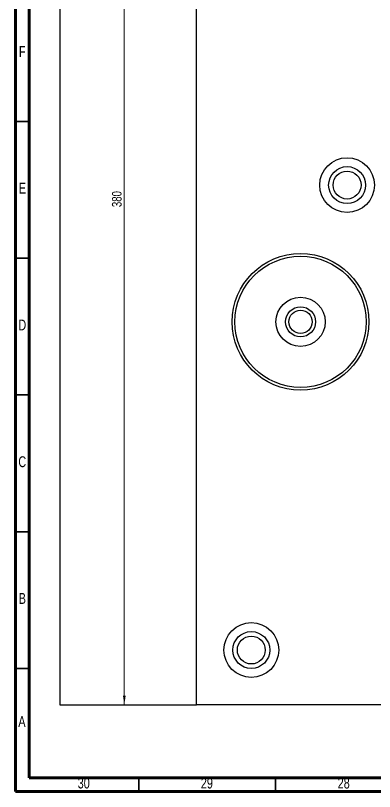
# Model space of a CAD drawing. Header units: millimetres. Extents: x 5 to 1533, y -1183 to 895.
# Drawn here: x 5 to 136.2, y 5 to 288.7 of the extents above; entities that cross this region are included whole.
import ezdxf

# ---------------------------------------------------------------- set-up
doc = ezdxf.new("R2010")
doc.units = ezdxf.units.MM
doc.styles.add('SLDTEXTSTYLE13', font='TXT', dxfattribs={"width": 0.75})
doc.dimstyles.new('SLDDIMSTYLE0', dxfattribs={"dimtxt": 3.5, "dimasz": 3.302, "dimexe": 0, "dimexo": 0.0625, "dimgap": 0.875, "dimtad": 1, "dimrnd": 1e-09, "dimzin": 12, "dimdsep": 46, "dimtxsty": 'SLDTEXTSTYLE13', "dimsah": 1, "dimcen": 0.09, "dimadec": 0, "dimazin": 3, "dimtfac": 1, "dimtofl": 0, "dimtmove": 0, "dimatfit": 3, "dimfxl": 1, "dimfrac": 2, "dimtolj": 1, "dimtzin": 12, "dimarcsym": 0})

# ---------------------------------------------------------------- blocks, each defined once
blk = doc.blocks.new('_D_1')
at = {"color": 7, "linetype": 'Continuous', "lineweight": 18}
blk.add_line((44.75, 416.73), (44.75, 36.73), dxfattribs=at)
for points in [[(44.75, 416.73), (44.25, 413.43), (45.26, 413.43)], [(44.75, 36.73), (45.26, 40.03), (44.25, 40.03)]]:
    blk.add_solid(points, dxfattribs=at)
at = {"color": 7, "linetype": 'Continuous', "lineweight": 18, "insert": (40.24, 218.67), "char_height": 3.5, "attachment_point": 1, "rotation": 90, "style": 'SLDTEXTSTYLE13'}
blk.add_mtext('380', dxfattribs=at)

msp = doc.modelspace()

# ---------------------------------------------------------------- linework, layer by layer
at = {"color": 7, "linetype": 'Continuous', "lineweight": 70}
for p, q in [((5, 5), (5, 895)), ((10, 10), (10, 890)), ((1490, 10), (10, 10)), ((1495, 5), (5, 5))]:
    msp.add_line(p, q, dxfattribs=at)
at = {"color": 7, "linetype": 'Continuous', "lineweight": 25}
for p, q in [((21.161, 416.728), (21.161, 36.728)), ((71.161, 36.728), (71.161, 416.728)), ((21.161, 36.728), (71.161, 36.728)), ((621.161, 36.728), (71.161, 36.728))]:
    msp.add_line(p, q, dxfattribs=at)
at = {"color": 7, "linetype": 'Continuous', "lineweight": 35}
for p, q in [((10, 250), (5, 250)), ((10, 200), (5, 200)), ((10, 150), (5, 150)), ((10, 100), (5, 100)), ((10, 50), (5, 50)), ((50, 10), (50, 5)), ((100, 10), (100, 5))]:
    msp.add_line(p, q, dxfattribs=at)
at = {"color": 7, "linetype": 'Continuous', "lineweight": 25}
for centre, radius in [((126.161, 226.728), 10), ((126.161, 226.728), 6.75), ((126.161, 226.728), 5.1), ((109.161, 176.728), 25), ((109.161, 176.728), 24), ((109.161, 176.728), 9), ((109.161, 176.728), 5.5), ((109.161, 176.728), 4.25), ((91.161, 56.728), 10), ((91.161, 56.728), 6.75), ((91.161, 56.728), 5.1)]:
    msp.add_circle(centre, radius, dxfattribs=at)

# ---------------------------------------------------------------- texts
at = {"color": 7, "linetype": 'Continuous', "lineweight": 0, "attachment_point": 2, "style": 'SLDTEXTSTYLE13'}
for s, insert, char_height in [('F', (7.458, 277.56), 3.969), ('E', (7.508, 227.56), 3.969), ('D', (7.453, 177.56), 3.969), ('C', (7.459, 127.56), 3.969), ('B', (7.471, 77.56), 3.969), ('A', (7.34, 32.56), 3.969), ('30', (29.92, 10.06), 3.9688), ('29', (74.92, 10.06), 3.9688), ('28', (124.92, 10.06), 3.9688)]:
    msp.add_mtext(s, dxfattribs=dict(at, insert=insert, char_height=char_height))

# ---------------------------------------------------------------- dimensions: what is measured, and where the dimension line sits
at = {"color": 7, "linetype": 'Continuous', "lineweight": 18}
dim = msp.add_linear_dim(base=(44.754, 36.728), p1=(21.161, 416.728), p2=(21.161, 36.728), angle=90, dimstyle='SLDDIMSTYLE0', dxfattribs=at)
dim.commit()
dim.dimension.update_dxf_attribs({"geometry": '_D_1', "text_midpoint": (44.754, 222.546), "dimtype": 160})

doc.saveas('drawing.dxf')
